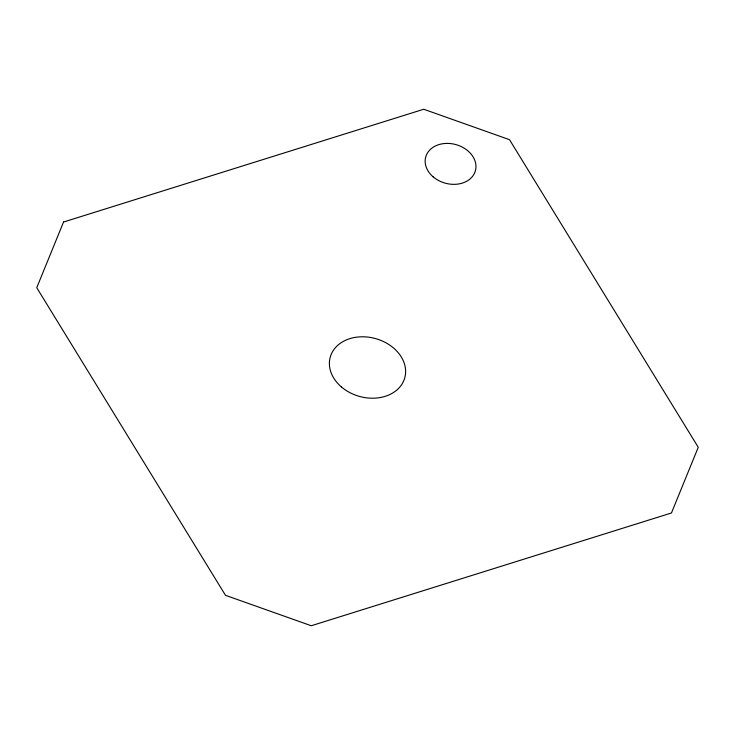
<?xml version="1.0" encoding="UTF-8"?>
<svg xmlns="http://www.w3.org/2000/svg" width="735" height="735" viewBox="0 0 735 735"><rect width="100%" height="100%" fill="white"/><g stroke="black" fill="none" stroke-linecap="round" stroke-linejoin="round"><path stroke-width="1.1" d="M63.541 222.025L36.75 287.716L225.489 595.313L311.263 625.751L671.459 512.975L698.25 447.284L509.511 139.687L423.737 109.249L63.541 222.025M341.38 386.922A38.679 30.016 15.5 0 0 404.608 378.396A38.679 30.016 15.5 0 0 356.512 337.181A38.679 30.016 15.5 0 0 341.38 386.922M433.135 176.823A25.78 20.01 15.5 0 0 475.288 171.145A25.78 20.01 15.5 0 0 443.223 143.665A25.78 20.01 15.5 0 0 433.135 176.823"/></g></svg>
